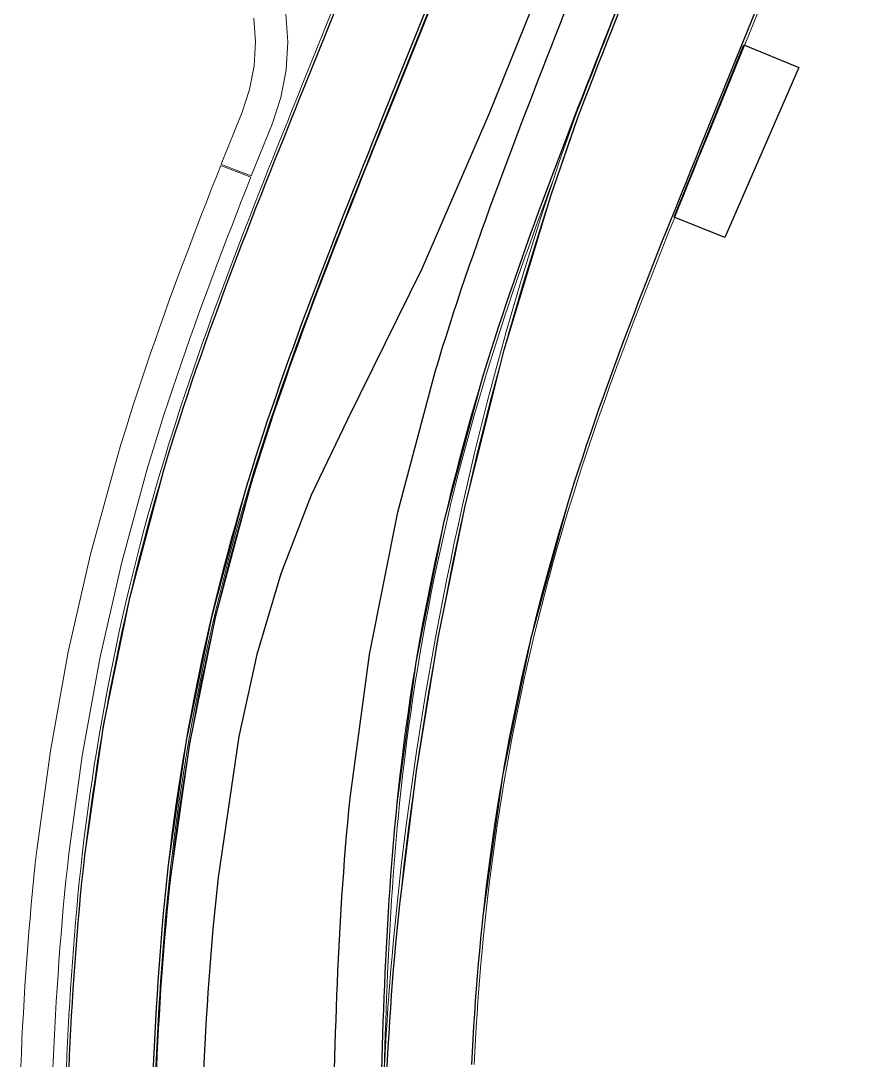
# Model space of a CAD drawing. Header units: metres. Extents: x 105145 to 106173, y 111785 to 118130.
# Drawn here: x 106066.3 to 106128.9, y 115888.3 to 115965.7 of the extents above; entities that cross this region are included whole.
import ezdxf

# ---------------------------------------------------------------- set-up
doc = ezdxf.new("R2010")
doc.units = ezdxf.units.M
for name, color, linetype, lineweight in [('10-PAV-CALZADA-BRT', 12, 'CONTINUOUS', 30), ('10-PAV-CALZADA-MIXTA', 8, 'CONTINUOUS', 30), ('10-PAV-CICLORUTA', 76, 'CONTINUOUS', 18), ('10-PAV-PARADERO', 30, 'CONTINUOUS', 30), ('10-PAV-SARDINEL', 252, 'CONTINUOUS', 13)]:
    doc.layers.add(name, color=color, linetype=linetype, lineweight=lineweight)

msp = doc.modelspace()

# ---------------------------------------------------------------- linework, layer by layer
at = {"layer": '10-PAV-CALZADA-BRT'}
for points in [[(106076.3997, 115887.7565), (106076.4445, 115888.7229), (106076.4925, 115889.6899), (106076.5439, 115890.6575), (106076.5989, 115891.6255), (106076.6575, 115892.5939), (106076.7201, 115893.5627), (106076.7869, 115894.5321), (106076.8581, 115895.5017), (106076.9339, 115896.4717), (106077.0143, 115897.4419), (106077.0997, 115898.4125), (106077.1901, 115899.3831), (106077.2859, 115900.3541), (106077.3873, 115901.3251), (106077.4937, 115902.2909), (106078.8694, 115911.8927), (106080.8121, 115921.3959), (106083.3149, 115930.7673), (106083.5961, 115931.6973), (106083.8841, 115932.6301), (106084.1769, 115933.5607), (106084.4747, 115934.4891), (106084.7771, 115935.4153), (106085.0837, 115936.3393), (106085.3949, 115937.2613), (106085.7099, 115938.1809), (106086.0287, 115939.0987), (106086.3513, 115940.0145), (106086.6775, 115940.9283), (106087.0069, 115941.8401), (106087.3393, 115942.7501), (106087.6747, 115943.6585), (106088.0129, 115944.5649), (106088.3535, 115945.4697), (106088.6965, 115946.3729), (106089.0417, 115947.2747), (106089.3891, 115948.1747), (106089.7381, 115949.0735), (106090.0889, 115949.9709), (106090.4411, 115950.8669), (106090.7947, 115951.7617), (106091.1495, 115952.6553), (106091.5051, 115953.5479), (106091.8609, 115954.4377), (106092.2181, 115955.3287), (106092.5757, 115956.2185), (106092.9335, 115957.1077), (106093.2915, 115957.9961), (106093.6493, 115958.8837), (106106.7909, 115991.4763)], [(106113.2829, 115988.8587), (106101.1573, 115958.7857), (106096.1694, 115947.2644), (106090.6049, 115936.0103), (106087.9031, 115930.358), (106085.6452, 115924.5142), (106083.8448, 115918.5136), (106082.5125, 115912.3921), (106080.9721, 115901.9025), (106080.8673, 115900.9519), (106080.7681, 115900.0007), (106080.6741, 115899.0489), (106080.5855, 115898.0967), (106080.5017, 115897.1439), (106080.4225, 115896.1909), (106080.3481, 115895.2373), (106080.2781, 115894.2835), (106080.2123, 115893.3293), (106080.1507, 115892.3749), (106080.0927, 115891.4203), (106080.0385, 115890.4655), (106079.9879, 115889.5105), (106079.9405, 115888.5553), (106079.8963, 115887.5999)], [(106117.3135, 115983.5703), (106110.0573, 115965.0707), (106109.7217, 115964.2155), (106109.3867, 115963.3607), (106109.0521, 115962.5063), (106108.7181, 115961.6523), (106108.3851, 115960.7987), (106108.0523, 115959.9435), (106107.7211, 115959.0901), (106107.3913, 115958.2369), (106107.0627, 115957.3837), (106106.7357, 115956.5307), (106106.4103, 115955.6775), (106106.0869, 115954.8243), (106105.7655, 115953.9711), (106105.4461, 115953.1177), (106105.1291, 115952.2641), (106104.8143, 115951.4103), (106104.5023, 115950.5561), (106104.1929, 115949.7015), (106103.8863, 115948.8467), (106103.5829, 115947.9913), (106103.2823, 115947.1355), (106102.9853, 115946.2793), (106102.6917, 115945.4223), (106102.4017, 115944.5649), (106102.1153, 115943.7069), (106101.8329, 115942.8481), (106101.5545, 115941.9887), (106101.2803, 115941.1285), (106101.0105, 115940.2677), (106100.7451, 115939.4061), (106100.4831, 115938.5393), (106097.7678, 115928.3123), (106095.6997, 115917.935), (106094.2871, 115907.4483), (106094.1969, 115906.5471), (106094.1117, 115905.6495), (106094.0309, 115904.7511), (106093.9543, 115903.8515), (106093.8821, 115902.9511), (106093.8137, 115902.0497), (106093.7491, 115901.1473), (106093.6883, 115900.2443), (106093.6311, 115899.3403), (106093.5771, 115898.4355), (106093.5265, 115897.5299), (106093.4789, 115896.6237), (106093.4343, 115895.7165), (106093.3925, 115894.8087), (106093.3533, 115893.9001), (106093.3167, 115892.9909), (106093.2823, 115892.0809), (106093.2501, 115891.1703), (106093.2199, 115890.2589), (106093.1917, 115889.3469), (106093.1651, 115888.4343), (106093.1401, 115887.5211)], [(106089.6413, 115887.6143), (106089.6665, 115888.5333), (106089.6931, 115889.4523), (106089.7217, 115890.3713), (106089.7521, 115891.2901), (106089.7847, 115892.2087), (106089.8193, 115893.1275), (106089.8565, 115894.0461), (106089.8961, 115894.9647), (106089.9383, 115895.8829), (106089.9835, 115896.8013), (106090.0317, 115897.7193), (106090.0829, 115898.6373), (106090.1377, 115899.5549), (106090.1957, 115900.4725), (106090.2575, 115901.3897), (106090.3231, 115902.3069), (106090.3927, 115903.2235), (106090.4663, 115904.1399), (106090.5441, 115905.0559), (106090.6265, 115905.9717), (106090.7133, 115906.8869), (106090.8049, 115907.8017), (106092.2471, 115918.5093), (106094.3588, 115929.1052), (106097.1315, 115939.5477), (106097.3975, 115940.4277), (106097.6683, 115941.3063), (106097.9431, 115942.1835), (106098.2225, 115943.0595), (106098.5057, 115943.9341), (106098.7929, 115944.8075), (106099.0839, 115945.6795), (106099.3785, 115946.5505), (106099.6765, 115947.4201), (106099.9779, 115948.2887), (106100.2823, 115949.1561), (106100.5897, 115950.0225), (106100.9001, 115950.8879), (106101.2131, 115951.7525), (106101.5287, 115952.6159), (106101.8465, 115953.4785), (106102.1667, 115954.3403), (106102.4889, 115955.2015), (106102.8129, 115956.0617), (106103.1389, 115956.9213), (106103.4665, 115957.7805), (106103.7955, 115958.6389), (106104.1259, 115959.4969), (106104.4573, 115960.3543), (106104.7899, 115961.2115), (106105.1235, 115962.0681), (106105.4577, 115962.9247), (106105.7925, 115963.7809), (106106.1277, 115964.6369), (106106.4631, 115965.4929), (106106.7989, 115966.3487)]]:
    msp.add_lwpolyline(points, dxfattribs=at)
at = {"layer": '10-PAV-CALZADA-MIXTA'}
for points in [[(106093.5401, 115887.3485), (106093.5895, 115888.3149), (106093.6423, 115889.2813), (106093.6985, 115890.2473), (106093.7587, 115891.2131), (106093.8225, 115892.1789), (106093.8905, 115893.1441), (106093.9629, 115894.1093), (106094.0395, 115895.0739), (106094.1209, 115896.0383), (106094.2069, 115897.0021), (106094.2979, 115897.9655), (106094.3941, 115898.9285), (106094.4955, 115899.8909), (106095.7386, 115909.8456), (106097.3627, 115919.7453), (106099.3655, 115929.5753), (106102.2682, 115941.1893), (106105.7413, 115952.6457), (106107.7275, 115958.4137), (106107.9543, 115958.9999), (106108.2853, 115959.8531), (106108.6181, 115960.7079), (106108.9511, 115961.5613), (106109.2849, 115962.4153), (106109.6195, 115963.2695), (106109.9545, 115964.1241), (106110.2899, 115964.9795), (106121.8467, 115994.4429)], [(106069.8773, 115887.6639), (106069.9203, 115888.6497), (106069.9663, 115889.6365), (106070.0157, 115890.6243), (106070.0685, 115891.6131), (106070.1251, 115892.6031), (106070.1857, 115893.5939), (106070.2503, 115894.5859), (106070.3193, 115895.5787), (106070.3929, 115896.5723), (106070.4713, 115897.5667), (106070.5545, 115898.5621), (106070.6429, 115899.5583), (106070.7367, 115900.5551), (106070.8361, 115901.5527), (106070.9413, 115902.5509), (106071.0513, 115903.5401), (106072.4402, 115913.1844), (106074.3917, 115922.7308), (106076.8991, 115932.1465), (106077.1861, 115933.0995), (106077.4811, 115934.0589), (106077.7813, 115935.0155), (106078.0863, 115935.9691), (106078.3959, 115936.9201), (106078.7099, 115937.8683), (106079.0281, 115938.8137), (106079.3503, 115939.7565), (106079.6765, 115940.6969), (106080.0063, 115941.6345), (106080.3395, 115942.5697), (106080.6759, 115943.5023), (106081.0153, 115944.4327), (106081.3575, 115945.3607), (106081.7025, 115946.2863), (106082.0499, 115947.2097), (106082.3997, 115948.1311), (106082.7513, 115949.0503), (106083.1051, 115949.9673), (106083.4603, 115950.8827), (106083.8173, 115951.7959), (106084.1755, 115952.7073), (106084.5347, 115953.6171), (106084.8951, 115954.5251), (106085.2563, 115955.4315), (106085.6169, 115956.3335), (106085.9791, 115957.2373), (106086.3419, 115958.1399), (106086.7045, 115959.0411), (106087.0671, 115959.9409), (106087.4295, 115960.8395), (106100.6241, 115993.5643)], [(106106.4207, 115991.2271), (106093.2261, 115958.5025), (106092.8641, 115957.6051), (106092.5025, 115956.7073), (106092.1411, 115955.8097), (106091.7803, 115954.9117), (106091.4203, 115954.0135), (106091.0611, 115953.1149), (106090.7029, 115952.2159), (106090.3459, 115951.3163), (106089.9903, 115950.4163), (106089.6365, 115949.5155), (106089.2841, 115948.6141), (106088.9339, 115947.7121), (106088.5857, 115946.8091), (106088.2399, 115945.9053), (106087.8965, 115945.0005), (106087.5557, 115944.0947), (106087.2179, 115943.1879), (106086.8829, 115942.2801), (106086.5511, 115941.3709), (106086.2229, 115940.4605), (106085.8981, 115939.5489), (106085.5771, 115938.6359), (106085.2599, 115937.7217), (106084.9469, 115936.8059), (106084.6381, 115935.8887), (106084.3339, 115934.9701), (106084.0343, 115934.0499), (106083.7395, 115933.1281), (106083.4499, 115932.2049), (106083.1653, 115931.2799), (106082.8863, 115930.3531), (106080.475, 115921.2972), (106078.5981, 115912.1156), (106077.2619, 115902.8399), (106077.1549, 115901.8781), (106077.0535, 115900.9157), (106076.9577, 115899.9527), (106076.8669, 115898.9893), (106076.7815, 115898.0253), (106076.7007, 115897.0609), (106076.6249, 115896.0961), (106076.5533, 115895.1311), (106076.4861, 115894.1657), (106076.4233, 115893.1999), (106076.3641, 115892.2339), (106076.3089, 115891.2679), (106076.2573, 115890.3015), (106076.2089, 115889.3349), (106076.1639, 115888.3683), (106076.1219, 115887.4015)], [(106128.7491, 115985.5289), (106117.2409, 115957.2037), (106116.8771, 115956.3083), (106116.5139, 115955.4137), (106116.1515, 115954.5201), (106115.7899, 115953.6273), (106115.4295, 115952.7355), (106115.0691, 115951.8411), (106114.7111, 115950.9501), (106114.3547, 115950.0595), (106113.9999, 115949.1697), (106113.6473, 115948.2803), (106113.2965, 115947.3913), (106112.9479, 115946.5025), (106112.6017, 115945.6143), (106112.2581, 115944.7261), (106111.9173, 115943.8383), (106111.5793, 115942.9505), (106111.2441, 115942.0627), (106110.9123, 115941.1751), (106110.5837, 115940.2875), (106110.2587, 115939.3997), (106109.9373, 115938.5119), (106109.6197, 115937.6239), (106109.3061, 115936.7357), (106108.9967, 115935.8473), (106108.6915, 115934.9587), (106108.3907, 115934.0697), (106108.0947, 115933.1803), (106107.8033, 115932.2907), (106107.5169, 115931.4005), (106107.2355, 115930.5101), (106106.9569, 115929.6107), (106104.2351, 115919.6212), (106102.1501, 115909.4797), (106100.7101, 115899.2267), (106100.6115, 115898.2903), (106100.5187, 115897.3611), (106100.4307, 115896.4303), (106100.3475, 115895.4977), (106100.2687, 115894.5637), (106100.1943, 115893.6283), (106100.1241, 115892.6913), (106100.0581, 115891.7527), (106099.9959, 115890.8129), (106099.9373, 115889.8717), (106099.8823, 115888.9291), (106099.8309, 115887.9851)]]:
    msp.add_lwpolyline(points, dxfattribs=at)
at = {"layer": '10-PAV-CICLORUTA'}
for points in [[(106086.0079, 115966.2091), (106086.1566, 115964.1207), (106086.0348, 115962.0304), (106085.6444, 115959.9733), (106084.9919, 115957.9837), (106083.4443, 115954.1267), (106082.3289, 115954.5693), (106081.2135, 115955.0121), (106082.7645, 115958.8775), (106083.3203, 115960.5725), (106083.6529, 115962.3249), (106083.7567, 115964.1055), (106083.6299, 115965.8843)], [(106066.2805, 115887.8151), (106066.3239, 115888.8117), (106066.3705, 115889.8101), (106066.4203, 115890.8101), (106066.4739, 115891.8121), (106066.5313, 115892.8157), (106066.5927, 115893.8209), (106066.6585, 115894.8279), (106066.7285, 115895.8363), (106066.8033, 115896.8465), (106066.8831, 115897.8583), (106066.9679, 115898.8713), (106067.0579, 115899.8861), (106067.1535, 115900.9021), (106067.2549, 115901.9197), (106067.3621, 115902.9385), (106067.4739, 115903.9433), (106068.4842, 115911.344), (106069.8189, 115918.693), (106071.4754, 115925.9763), (106073.4505, 115933.1797), (106073.7421, 115934.1477), (106074.0433, 115935.1269), (106074.3493, 115936.1025), (106074.6601, 115937.0747), (106074.9755, 115938.0433), (106075.2951, 115939.0085), (106075.6189, 115939.9703), (106075.9465, 115940.9287), (106076.2779, 115941.8839), (106076.6125, 115942.8357), (106076.9507, 115943.7845), (106077.2917, 115944.7301), (106077.6357, 115945.6725), (106077.9821, 115946.6121), (106078.3311, 115947.5487), (106078.6823, 115948.4823), (106079.0357, 115949.4131), (106079.3907, 115950.3411), (106079.7477, 115951.2665), (106080.1059, 115952.1893), (106080.4653, 115953.1095), (106080.8261, 115954.0271), (106081.1767, 115954.9191), (106083.4073, 115954.0337), (106083.4073, 115954.0337), (106083.0591, 115953.1473), (106082.6999, 115952.2337), (106082.3423, 115951.3181), (106081.9859, 115950.4005), (106081.6313, 115949.4805), (106081.2783, 115948.5583), (106080.9275, 115947.6339), (106080.5787, 115946.7071), (106080.2325, 115945.7777), (106079.8887, 115944.8459), (106079.5477, 115943.9117), (106079.2099, 115942.9745), (106078.8751, 115942.0349), (106078.5437, 115941.0925), (106078.2159, 115940.1473), (106077.8917, 115939.1993), (106077.5715, 115938.2483), (106077.2557, 115937.2945), (106076.9443, 115936.3377), (106076.6373, 115935.3777), (106076.3351, 115934.4149), (106076.0381, 115933.4489), (106075.7495, 115932.4909), (106073.8029, 115925.3909), (106072.1703, 115918.2125), (106070.8548, 115910.9692), (106069.8589, 115903.6745), (106069.7483, 115902.6801), (106069.6423, 115901.6751), (106069.5423, 115900.6709), (106069.4479, 115899.6675), (106069.3589, 115898.6653), (106069.2751, 115897.6639), (106069.1963, 115896.6637), (106069.1225, 115895.6645), (106069.0531, 115894.6665), (106068.9881, 115893.6697), (106068.9271, 115892.6739), (106068.8703, 115891.6795), (106068.8171, 115890.6863), (106068.7677, 115889.6943), (106068.7215, 115888.7037), (106068.6783, 115887.7143)]]:
    msp.add_lwpolyline(points, dxfattribs=at)
at = {"layer": '10-PAV-PARADERO'}
msp.add_lwpolyline([(106118.697, 115949.5409), (106114.9339, 115951.0695), (106117.2342, 115956.7573), (106119.4583, 115962.2317), (106120.1286, 115963.8813), (106124.2157, 115962.1947), (106123.7132, 115961.0623), (106118.697, 115949.5409)], close=True, dxfattribs=at)
at = {"layer": '10-PAV-SARDINEL'}
for points in [[(106121.661, 115994.517), (106110.1037, 115965.0525), (106109.7683, 115964.1971), (106109.4333, 115963.3425), (106109.0987, 115962.4882), (106108.7648, 115961.6341), (106108.4318, 115960.7806), (106108.0989, 115959.9256), (106107.7678, 115959.0722), (106107.541, 115958.4859), (106107.5394, 115958.4814), (106107.13, 115957.3307), (106106.7266, 115956.1782), (106106.3291, 115955.0236), (106105.9373, 115953.867), (106105.9143, 115953.7981), (106105.6335, 115953.0479), (106105.3167, 115952.1947), (106105.0021, 115951.3414), (106104.6903, 115950.4878), (106104.3811, 115949.6337), (106104.0747, 115948.7795), (106103.7715, 115947.9247), (106103.4712, 115947.0696), (106103.1744, 115946.2142), (106102.8811, 115945.3579), (106102.5913, 115944.5012), (106102.3052, 115943.644), (106102.0231, 115942.7861), (106101.745, 115941.9276), (106101.471, 115941.0683), (106101.2015, 115940.2084), (106100.9364, 115939.3477), (106100.6747, 115938.482), (106100.3535, 115937.396), (106100.0397, 115936.3078), (106099.733, 115935.2175), (106099.4339, 115934.1252), (106099.142, 115933.0309), (106098.8575, 115931.9346), (106098.5804, 115930.8365), (106098.3107, 115929.7365), (106098.0485, 115928.6347), (106097.7937, 115927.5318), (106097.5461, 115926.426), (106097.3061, 115925.3192), (106097.0735, 115924.2107), (106096.8485, 115923.1008), (106096.6308, 115921.9894), (106096.4207, 115920.8765), (106096.2181, 115919.7621), (106096.0229, 115918.6465), (106095.8353, 115917.5297), (106095.6552, 115916.4115), (106095.4828, 115915.2927), (106095.3176, 115914.1714), (106095.1602, 115913.0501), (106095.0101, 115911.9275), (106094.8678, 115910.804), (106094.733, 115909.6795), (106094.6057, 115908.5541), (106094.4861, 115907.4278), (106094.396, 115906.5282), (106094.3109, 115905.6311), (106094.2302, 115904.7337), (106094.1537, 115903.835), (106094.0815, 115902.9356), (106094.0132, 115902.035), (106093.9486, 115901.1335), (106093.8879, 115900.2313), (106093.8307, 115899.3281), (106093.7768, 115898.424), (106093.7262, 115897.5191), (106093.6787, 115896.6136), (106093.6341, 115895.707), (106093.5923, 115894.7998), (106093.5531, 115893.8918), (106093.5166, 115892.9831), (106093.4822, 115892.0736), (106093.45, 115891.1635), (106093.4198, 115890.2525), (106093.3916, 115889.3409), (106093.365, 115888.4287), (106093.34, 115887.5158)], [(106093.3404, 115887.3584), (106093.3898, 115888.3255), (106093.4426, 115889.2926), (106093.4989, 115890.2593), (106093.5591, 115891.2259), (106093.623, 115892.1926), (106093.6911, 115893.1587), (106093.7635, 115894.1247), (106093.8402, 115895.0902), (106093.9217, 115896.0556), (106094.0078, 115897.0204), (106094.0989, 115897.9849), (106094.1952, 115898.949), (106094.2967, 115899.9122), (106094.4509, 115901.3379), (106094.613, 115902.7631), (106094.783, 115904.1873), (106094.9607, 115905.6105), (106095.1462, 115907.0328), (106095.3395, 115908.4541), (106095.5406, 115909.8742), (106095.7495, 115911.2933), (106095.9662, 115912.7111), (106096.1907, 115914.1278), (106096.4229, 115915.5432), (106096.6628, 115916.9573), (106096.9105, 115918.3699), (106097.166, 115919.7815), (106097.4292, 115921.1914), (106097.7001, 115922.5999), (106097.9788, 115924.0069), (106098.2651, 115925.4124), (106098.5592, 115926.8162), (106098.8609, 115928.2185), (106099.1703, 115929.619), (106099.4647, 115930.9174), (106099.7662, 115932.2142), (106100.0748, 115933.5093), (106100.3906, 115934.8027), (106100.7134, 115936.0944), (106101.0433, 115937.3842), (106101.3803, 115938.6722), (106101.7244, 115939.9584), (106102.0755, 115941.2426), (106102.4337, 115942.5249), (106102.7989, 115943.8052), (106103.1711, 115945.0835), (106103.5503, 115946.3597), (106103.9366, 115947.6338), (106104.3298, 115948.9058), (106104.7301, 115950.1756), (106105.1373, 115951.4431), (106105.5514, 115952.7084), (106105.9373, 115953.867), (106106.3291, 115955.0236), (106106.7266, 115956.1782), (106107.13, 115957.3307), (106107.5394, 115958.4814), (106107.541, 115958.4859), (106107.7678, 115959.0722), (106108.0989, 115959.9256), (106108.4318, 115960.7806), (106108.7648, 115961.6341), (106109.0987, 115962.4882), (106109.4333, 115963.3425), (106109.7683, 115964.1971), (106110.1037, 115965.0525), (106121.661, 115994.517)], [(106121.8467, 115994.4429), (106110.2899, 115964.9795), (106109.9545, 115964.1241), (106109.6195, 115963.2695), (106109.2849, 115962.4153), (106108.9511, 115961.5613), (106108.6181, 115960.7079), (106108.2853, 115959.8531), (106107.9543, 115958.9999), (106107.7275, 115958.4137), (106107.3186, 115957.2641), (106106.9155, 115956.1125), (106106.5183, 115954.9589), (106106.1269, 115953.8033), (106105.7413, 115952.6457), (106105.3275, 115951.3814), (106104.9206, 115950.1149), (106104.5207, 115948.8462), (106104.1278, 115947.5752), (106103.7419, 115946.3022), (106103.3629, 115945.027), (106102.991, 115943.7498), (106102.6261, 115942.4705), (106102.2682, 115941.1893), (106101.9174, 115939.9061), (106101.5736, 115938.6211), (106101.2369, 115937.3341), (106100.9072, 115936.0453), (106100.5847, 115934.7547), (106100.2692, 115933.4624), (106099.9609, 115932.1684), (106099.6596, 115930.8727), (106099.3655, 115929.5753), (106099.0563, 115928.1758), (106098.7548, 115926.7747), (106098.461, 115925.3719), (106098.1748, 115923.9675), (106097.8964, 115922.5616), (106097.6257, 115921.1541), (106097.3627, 115919.7453), (106097.1074, 115918.3349), (106096.8599, 115916.9232), (106096.6201, 115915.5102), (106096.3881, 115914.0959), (106096.1638, 115912.6803), (106095.9473, 115911.2635), (106095.7386, 115909.8456), (106095.5376, 115908.4265), (106095.3444, 115907.0064), (106095.159, 115905.5852), (106094.9815, 115904.163), (106094.8117, 115902.7399), (106094.6497, 115901.3158), (106094.4955, 115899.8909), (106094.3941, 115898.9285), (106094.2979, 115897.9655), (106094.2069, 115897.0021), (106094.1209, 115896.0383), (106094.0395, 115895.0739), (106093.9629, 115894.1093), (106093.8905, 115893.1441), (106093.8225, 115892.1789), (106093.7587, 115891.2131), (106093.6985, 115890.2473), (106093.6423, 115889.2813), (106093.5895, 115888.3149), (106093.5401, 115887.3485)], [(106069.6775, 115887.6723), (106069.7205, 115888.6587), (106069.7665, 115889.6462), (106069.816, 115890.6347), (106069.8688, 115891.6242), (106069.9255, 115892.6149), (106069.9861, 115893.6065), (106070.0508, 115894.5994), (106070.1198, 115895.5931), (106070.1935, 115896.5876), (106070.272, 115897.5829), (106070.3553, 115898.5793), (106070.4438, 115899.5765), (106070.5377, 115900.5744), (106070.6372, 115901.5731), (106070.7425, 115902.5725), (106070.8526, 115903.5629), (106070.9841, 115904.6809), (106071.1232, 115905.7981), (106071.2699, 115906.9143), (106071.424, 115908.0295), (106071.5858, 115909.1436), (106071.755, 115910.2566), (106071.9318, 115911.3684), (106072.1161, 115912.4791), (106072.3079, 115913.5883), (106072.5072, 115914.6964), (106072.714, 115915.8031), (106072.9283, 115916.9083), (106073.1501, 115918.012), (106073.3793, 115919.1142), (106073.6159, 115920.2149), (106073.86, 115921.3139), (106074.1116, 115922.4112), (106074.3705, 115923.5069), (106074.6368, 115924.6007), (106074.9105, 115925.6927), (106075.1917, 115926.7829), (106075.4801, 115927.8711), (106075.776, 115928.9573), (106076.0791, 115930.0415), (106076.3896, 115931.1236), (106076.7074, 115932.2036), (106076.9948, 115933.1578), (106077.2901, 115934.1183), (106077.5907, 115935.0759), (106077.896, 115936.0305), (106078.2059, 115936.9825), (106078.5202, 115937.9317), (106078.8387, 115938.878), (106079.1612, 115939.8216), (106079.4877, 115940.7629), (106079.8178, 115941.7013), (106080.1513, 115942.6372), (106080.4879, 115943.5706), (106080.8276, 115944.5016), (106081.17, 115945.4303), (106081.5152, 115946.3565), (106081.8628, 115947.2804), (106082.2128, 115948.2024), (106082.5646, 115949.1221), (106082.9186, 115950.0395), (106083.2739, 115950.9553), (106083.6311, 115951.8689), (106083.9895, 115952.7806), (106084.3488, 115953.6907), (106084.7093, 115954.599), (106085.0706, 115955.5056), (106085.4313, 115956.4078), (106085.7935, 115957.3118), (106086.1564, 115958.2146), (106086.519, 115959.1159), (106086.8816, 115960.0157), (106087.244, 115960.9143), (106100.4386, 115993.6391)], [(106100.6241, 115993.5643), (106087.4295, 115960.8395), (106087.0671, 115959.9409), (106086.7045, 115959.0411), (106086.3419, 115958.1399), (106085.9791, 115957.2373), (106085.6169, 115956.3335), (106085.2563, 115955.4315), (106084.8951, 115954.5251), (106084.5347, 115953.6171), (106084.1755, 115952.7073), (106083.8173, 115951.7959), (106083.4603, 115950.8827), (106083.1051, 115949.9673), (106082.7513, 115949.0503), (106082.3997, 115948.1311), (106082.0499, 115947.2097), (106081.7025, 115946.2863), (106081.3575, 115945.3607), (106081.0153, 115944.4327), (106080.6759, 115943.5023), (106080.3395, 115942.5697), (106080.0063, 115941.6345), (106079.6765, 115940.6969), (106079.3503, 115939.7565), (106079.0281, 115938.8137), (106078.7099, 115937.8683), (106078.3959, 115936.9201), (106078.0863, 115935.9691), (106077.7813, 115935.0155), (106077.4811, 115934.0589), (106077.1861, 115933.0995), (106076.8991, 115932.1465), (106076.5817, 115931.0678), (106076.2715, 115929.987), (106075.9687, 115928.9041), (106075.6733, 115927.8191), (106075.3851, 115926.7322), (106075.1043, 115925.6434), (106074.8309, 115924.5527), (106074.5649, 115923.4602), (106074.3063, 115922.3659), (106074.0551, 115921.2698), (106073.8113, 115920.1721), (106073.5749, 115919.0728), (106073.346, 115917.9719), (106073.1245, 115916.8695), (106072.9105, 115915.7656), (106072.7039, 115914.6603), (106072.5049, 115913.5536), (106072.3133, 115912.4456), (106072.1292, 115911.3363), (106071.9526, 115910.2258), (106071.7836, 115909.1142), (106071.6221, 115908.0014), (106071.4681, 115906.8875), (106071.3216, 115905.7727), (106071.1827, 115904.6568), (106071.0513, 115903.5401), (106070.9413, 115902.5509), (106070.8361, 115901.5527), (106070.7367, 115900.5551), (106070.6429, 115899.5583), (106070.5545, 115898.5621), (106070.4713, 115897.5667), (106070.3929, 115896.5723), (106070.3193, 115895.5787), (106070.2503, 115894.5859), (106070.1857, 115893.5939), (106070.1251, 115892.6031), (106070.0685, 115891.6131), (106070.0157, 115890.6243), (106069.9663, 115889.6365), (106069.9203, 115888.6497), (106069.8773, 115887.6639)], [(106106.7909, 115991.4763), (106093.6493, 115958.8837), (106093.2915, 115957.9961), (106092.9335, 115957.1077), (106092.5757, 115956.2185), (106092.2181, 115955.3287), (106091.8609, 115954.4377), (106091.5051, 115953.5479), (106091.1495, 115952.6553), (106090.7947, 115951.7617), (106090.4411, 115950.8669), (106090.0889, 115949.9709), (106089.7381, 115949.0735), (106089.3891, 115948.1747), (106089.0417, 115947.2747), (106088.6965, 115946.3729), (106088.3535, 115945.4697), (106088.0129, 115944.5649), (106087.6747, 115943.6585), (106087.3393, 115942.7501), (106087.0069, 115941.8401), (106086.6775, 115940.9283), (106086.3513, 115940.0145), (106086.0287, 115939.0987), (106085.7099, 115938.1809), (106085.3949, 115937.2613), (106085.0837, 115936.3393), (106084.7771, 115935.4153), (106084.4747, 115934.4891), (106084.1769, 115933.5607), (106083.8841, 115932.6301), (106083.5961, 115931.6973), (106083.3149, 115930.7673), (106082.9978, 115929.6938), (106082.688, 115928.6181), (106082.3857, 115927.5404), (106082.0907, 115926.4606), (106081.8031, 115925.3788), (106081.5229, 115924.295), (106081.2501, 115923.2094), (106080.9848, 115922.1219), (106080.727, 115921.0327), (106080.4766, 115919.9417), (106080.2336, 115918.849), (106079.9982, 115917.7546), (106079.7703, 115916.6587), (106079.5498, 115915.5613), (106079.3369, 115914.4623), (106079.1315, 115913.362), (106078.9337, 115912.2602), (106078.7434, 115911.1571), (106078.5606, 115910.0528), (106078.3855, 115908.9472), (106078.2179, 115907.8404), (106078.0578, 115906.7326), (106077.9054, 115905.6236), (106077.7606, 115904.5137), (106077.6233, 115903.4027), (106077.4937, 115902.2909), (106077.3873, 115901.3251), (106077.2859, 115900.3541), (106077.1901, 115899.3831), (106077.0997, 115898.4125), (106077.0143, 115897.4419), (106076.9339, 115896.4717), (106076.8581, 115895.5017), (106076.7869, 115894.5321), (106076.7201, 115893.5627), (106076.6575, 115892.5939), (106076.5989, 115891.6255), (106076.5439, 115890.6575), (106076.4925, 115889.6899), (106076.4445, 115888.7229), (106076.3997, 115887.7565)], [(106076.1219, 115887.4015), (106076.1639, 115888.3683), (106076.2089, 115889.3349), (106076.2573, 115890.3015), (106076.3089, 115891.2679), (106076.3641, 115892.2339), (106076.4233, 115893.1999), (106076.4861, 115894.1657), (106076.5533, 115895.1311), (106076.6249, 115896.0961), (106076.7007, 115897.0609), (106076.7815, 115898.0253), (106076.8669, 115898.9893), (106076.9577, 115899.9527), (106077.0535, 115900.9157), (106077.1549, 115901.8781), (106077.2619, 115902.8399), (106077.3935, 115903.9569), (106077.533, 115905.073), (106077.6803, 115906.188), (106077.8354, 115907.302), (106077.9984, 115908.4148), (106078.1692, 115909.5265), (106078.3478, 115910.637), (106078.5342, 115911.7462), (106078.7284, 115912.854), (106078.9304, 115913.9605), (106079.1401, 115915.0655), (106079.3577, 115916.169), (106079.5829, 115917.2709), (106079.8159, 115918.3712), (106080.0567, 115919.4699), (106080.3051, 115920.5669), (106080.5613, 115921.662), (106080.8251, 115922.7554), (106081.0966, 115923.8468), (106081.3758, 115924.9364), (106081.6627, 115926.0239), (106081.9572, 115927.1094), (106082.2593, 115928.1928), (106082.569, 115929.2741), (106082.8863, 115930.3531), (106083.1653, 115931.2799), (106083.4499, 115932.2049), (106083.7395, 115933.1281), (106084.0343, 115934.0499), (106084.3339, 115934.9701), (106084.6381, 115935.8887), (106084.9469, 115936.8059), (106085.2599, 115937.7217), (106085.5771, 115938.6359), (106085.8981, 115939.5489), (106086.2229, 115940.4605), (106086.5511, 115941.3709), (106086.8829, 115942.2801), (106087.2179, 115943.1879), (106087.5557, 115944.0947), (106087.8965, 115945.0005), (106088.2399, 115945.9053), (106088.5857, 115946.8091), (106088.9339, 115947.7121), (106089.2841, 115948.6141), (106089.6365, 115949.5155), (106089.9903, 115950.4163), (106090.3459, 115951.3163), (106090.7029, 115952.2159), (106091.0611, 115953.1149), (106091.4203, 115954.0135), (106091.7803, 115954.9117), (106092.1411, 115955.8097), (106092.5025, 115956.7073), (106092.8641, 115957.6051), (106093.2261, 115958.5025), (106106.4207, 115991.2271)], [(106076.3217, 115887.3931), (106076.3637, 115888.3593), (106076.4087, 115889.3253), (106076.457, 115890.2912), (106076.5086, 115891.2569), (106076.5638, 115892.2221), (106076.6229, 115893.1873), (106076.6857, 115894.1523), (106076.7528, 115895.1168), (106076.8244, 115896.0809), (106076.9001, 115897.0447), (106076.9808, 115898.0082), (106077.0661, 115898.9711), (106077.1568, 115899.9334), (106077.2525, 115900.8953), (106077.3538, 115901.8566), (106077.4606, 115902.8172), (106077.5921, 115903.9328), (106077.7314, 115905.0475), (106077.8785, 115906.1611), (106078.0334, 115907.2737), (106078.1962, 115908.3852), (106078.3668, 115909.4955), (106078.5452, 115910.6045), (106078.7313, 115911.7123), (106078.9253, 115912.8188), (106079.127, 115913.9239), (106079.3365, 115915.0275), (106079.5538, 115916.1296), (106079.7788, 115917.2302), (106080.0114, 115918.3289), (106080.2519, 115919.4264), (106080.5001, 115920.522), (106080.7559, 115921.6158), (106081.0194, 115922.7078), (106081.2906, 115923.7979), (106081.5694, 115924.8861), (106081.8559, 115925.9722), (106082.15, 115927.0564), (106082.4519, 115928.139), (106082.7611, 115929.2183), (106083.078, 115930.2961), (106083.3567, 115931.2217), (106083.6409, 115932.1456), (106083.9302, 115933.0677), (106084.2247, 115933.9885), (106084.524, 115934.9077), (106084.8278, 115935.8254), (106085.1363, 115936.7417), (106085.449, 115937.6566), (106085.7659, 115938.57), (106086.0867, 115939.4822), (106086.4112, 115940.3931), (106086.7391, 115941.3027), (106087.0707, 115942.2112), (106087.4054, 115943.1184), (106087.743, 115944.0246), (106088.0836, 115944.9298), (106088.4268, 115945.8341), (106088.7724, 115946.7374), (106089.1204, 115947.6399), (106089.4705, 115948.5415), (106089.8228, 115949.4426), (106090.1764, 115950.343), (106090.5319, 115951.2427), (106090.8888, 115952.142), (106091.2469, 115953.0408), (106091.606, 115953.9392), (106091.9659, 115954.8372), (106092.3267, 115955.7351), (106092.688, 115956.6326), (106093.0496, 115957.5304), (106093.4116, 115958.4277), (106106.6062, 115991.1523)], [(106106.6062, 115991.1523), (106093.4116, 115958.4277), (106093.0496, 115957.5304), (106092.688, 115956.6326), (106092.3267, 115955.7351), (106091.9659, 115954.8372), (106091.606, 115953.9392), (106091.2469, 115953.0408), (106090.8888, 115952.142), (106090.5319, 115951.2427), (106090.1764, 115950.343), (106089.8228, 115949.4426), (106089.4705, 115948.5415), (106089.1204, 115947.6399), (106088.7724, 115946.7374), (106088.4268, 115945.8341), (106088.0836, 115944.9298), (106087.743, 115944.0246), (106087.4054, 115943.1184), (106087.0707, 115942.2112), (106086.7391, 115941.3027), (106086.4112, 115940.3931), (106086.0867, 115939.4822), (106085.7659, 115938.57), (106085.449, 115937.6566), (106085.1363, 115936.7417), (106084.8278, 115935.8254), (106084.524, 115934.9077), (106084.2247, 115933.9885), (106083.9302, 115933.0677), (106083.6409, 115932.1456), (106083.3567, 115931.2217), (106083.078, 115930.2961), (106082.7611, 115929.2183), (106082.4519, 115928.139), (106082.15, 115927.0564), (106081.8559, 115925.9722), (106081.5694, 115924.8861), (106081.2906, 115923.7979), (106081.0194, 115922.7078), (106080.7559, 115921.6158), (106080.5001, 115920.522), (106080.2519, 115919.4264), (106080.0114, 115918.3289), (106079.7788, 115917.2302), (106079.5538, 115916.1296), (106079.3365, 115915.0275), (106079.127, 115913.9239), (106078.9253, 115912.8188), (106078.7313, 115911.7123), (106078.5452, 115910.6045), (106078.3668, 115909.4955), (106078.1962, 115908.3852), (106078.0334, 115907.2737), (106077.8785, 115906.1611), (106077.7314, 115905.0475), (106077.5921, 115903.9328), (106077.4606, 115902.8172), (106077.3538, 115901.8566), (106077.2525, 115900.8953), (106077.1568, 115899.9334), (106077.0661, 115898.9711), (106076.9808, 115898.0082), (106076.9001, 115897.0447), (106076.8244, 115896.0809), (106076.7528, 115895.1168), (106076.6857, 115894.1523), (106076.6229, 115893.1873), (106076.5638, 115892.2221), (106076.5086, 115891.2569), (106076.457, 115890.2912), (106076.4087, 115889.3253), (106076.3637, 115888.3593), (106076.3217, 115887.3931)], [(106099.8309, 115887.9851), (106099.8823, 115888.9291), (106099.9373, 115889.8717), (106099.9959, 115890.8129), (106100.0581, 115891.7527), (106100.1241, 115892.6913), (106100.1943, 115893.6283), (106100.2687, 115894.5637), (106100.3475, 115895.4977), (106100.4307, 115896.4303), (106100.5187, 115897.3611), (106100.6115, 115898.2903), (106100.7101, 115899.2267), (106100.8333, 115900.3293), (106100.964, 115901.4311), (106101.1022, 115902.532), (106101.2478, 115903.6319), (106101.4009, 115904.7308), (106101.5614, 115905.8286), (106101.7293, 115906.9253), (106101.9047, 115908.0209), (106102.0875, 115909.1152), (106102.2777, 115910.2083), (106102.4753, 115911.3), (106102.6803, 115912.3904), (106102.8927, 115913.4794), (106103.1124, 115914.567), (106103.3395, 115915.653), (106103.574, 115916.7374), (106103.8158, 115917.8202), (106104.0649, 115918.9014), (106104.3214, 115919.9808), (106104.5852, 115921.0585), (106104.8562, 115922.1344), (106105.1346, 115923.2084), (106105.4202, 115924.2805), (106105.7131, 115925.3507), (106106.0132, 115926.4188), (106106.3206, 115927.4849), (106106.6351, 115928.5489), (106106.9569, 115929.6107), (106107.2355, 115930.5101), (106107.5169, 115931.4005), (106107.8033, 115932.2907), (106108.0947, 115933.1803), (106108.3907, 115934.0697), (106108.6915, 115934.9587), (106108.9967, 115935.8473), (106109.3061, 115936.7357), (106109.6197, 115937.6239), (106109.9373, 115938.5119), (106110.2587, 115939.3997), (106110.5837, 115940.2875), (106110.9123, 115941.1751), (106111.2441, 115942.0627), (106111.5793, 115942.9505), (106111.9173, 115943.8383), (106112.2581, 115944.7261), (106112.6017, 115945.6143), (106112.9479, 115946.5025), (106113.2965, 115947.3913), (106113.6473, 115948.2803), (106113.9999, 115949.1697), (106114.3547, 115950.0595), (106114.7111, 115950.9501), (106115.0691, 115951.8411), (106115.4295, 115952.7355), (106115.7899, 115953.6273), (106116.1515, 115954.5201), (106116.5139, 115955.4137), (106116.8771, 115956.3083), (106117.2409, 115957.2037), (106128.7491, 115985.5289)], [(106128.934, 115985.4526), (106117.4262, 115957.1284), (106117.0624, 115956.2331), (106116.6992, 115955.3385), (106116.3369, 115954.445), (106115.9753, 115953.5523), (106115.615, 115952.6607), (106115.2547, 115951.7665), (106114.8968, 115950.8757), (106114.5405, 115949.9853), (106114.1858, 115949.0958), (106113.8333, 115948.2068), (106113.4826, 115947.3181), (106113.1342, 115946.4297), (106112.7881, 115945.5419), (106112.4447, 115944.6542), (106112.1041, 115943.7669), (106111.7663, 115942.8796), (106111.4313, 115941.9924), (106111.0998, 115941.1054), (106110.7714, 115940.2184), (106110.4467, 115939.3313), (106110.1255, 115938.4442), (106109.8082, 115937.5569), (106109.4949, 115936.6695), (106109.1858, 115935.7819), (106108.8808, 115934.8942), (106108.5803, 115934.0061), (106108.2847, 115933.1176), (106107.9936, 115932.2289), (106107.7075, 115931.3397), (106107.4264, 115930.4504), (106107.1481, 115929.5521), (106106.8267, 115928.4916), (106106.5126, 115927.4289), (106106.2056, 115926.3641), (106105.9058, 115925.2973), (106105.6176, 115924.2457), (106105.6133, 115924.2284), (106105.6086, 115924.212), (106105.3281, 115923.1577), (106105.05, 115922.0849), (106104.7793, 115921.0104), (106104.5159, 115919.934), (106104.2595, 115918.8553), (106104.0109, 115917.776), (106103.7694, 115916.6945), (106103.5352, 115915.6114), (106103.3084, 115914.5267), (106103.0889, 115913.4405), (106102.8767, 115912.3529), (106102.672, 115911.2638), (106102.4746, 115910.1734), (106102.2847, 115909.0816), (106102.1021, 115907.9886), (106101.9268, 115906.8938), (106101.7592, 115905.799), (106101.5989, 115904.7025), (106101.446, 115903.605), (106101.3006, 115902.5064), (106101.1626, 115901.4069), (106101.032, 115900.3065), (106100.909, 115899.2052), (106100.8104, 115898.2694), (106100.7178, 115897.3418), (106100.6299, 115896.412), (106100.5468, 115895.4804), (106100.4681, 115894.5474), (106100.3937, 115893.6129), (106100.3236, 115892.6769), (106100.2577, 115891.7391), (106100.1955, 115890.8001), (106100.137, 115889.8597), (106100.082, 115888.9178), (106100.0306, 115887.9746)], [(106093.1401, 115887.5211), (106093.1651, 115888.4343), (106093.1917, 115889.3469), (106093.2199, 115890.2589), (106093.2501, 115891.1703), (106093.2823, 115892.0809), (106093.3167, 115892.9909), (106093.3533, 115893.9001), (106093.3925, 115894.8087), (106093.4343, 115895.7165), (106093.4789, 115896.6237), (106093.5265, 115897.5299), (106093.5771, 115898.4355), (106093.6311, 115899.3403), (106093.6883, 115900.2443), (106093.7491, 115901.1473), (106093.8137, 115902.0497), (106093.8821, 115902.9511), (106093.9543, 115903.8515), (106094.0309, 115904.7511), (106094.1117, 115905.6495), (106094.1969, 115906.5471), (106094.2871, 115907.4483), (106094.4069, 115908.5759), (106094.5343, 115909.7026), (106094.6693, 115910.8284), (106094.8118, 115911.9533), (106094.962, 115913.0772), (106095.1196, 115914.2001), (106095.2849, 115915.3219), (106095.4576, 115916.4426), (106095.6379, 115917.5621), (106095.8258, 115918.6803), (106096.0212, 115919.7972), (106096.224, 115920.9129), (106096.4344, 115922.0271), (106096.6523, 115923.1398), (106096.8776, 115924.2511), (106097.1105, 115925.3609), (106097.3507, 115926.469), (106097.5985, 115927.5755), (106097.8537, 115928.6803), (106098.1163, 115929.7834), (106098.3863, 115930.8847), (106098.6637, 115931.9841), (106098.9486, 115933.0817), (106099.2408, 115934.1773), (106099.5403, 115935.2709), (106099.8473, 115936.3625), (106100.1615, 115937.452), (106100.4831, 115938.5393), (106100.7451, 115939.4061), (106101.0105, 115940.2677), (106101.2803, 115941.1285), (106101.5545, 115941.9887), (106101.8329, 115942.8481), (106102.1153, 115943.7069), (106102.4017, 115944.5649), (106102.6917, 115945.4223), (106102.9853, 115946.2793), (106103.2823, 115947.1355), (106103.5829, 115947.9913), (106103.8863, 115948.8467), (106104.1929, 115949.7015), (106104.5023, 115950.5561), (106104.8143, 115951.4103), (106105.1291, 115952.2641), (106105.4461, 115953.1177), (106105.7655, 115953.9711), (106106.0869, 115954.8243), (106106.4103, 115955.6775), (106106.7357, 115956.5307), (106107.0627, 115957.3837), (106107.3913, 115958.2369), (106107.7211, 115959.0901), (106108.0523, 115959.9435), (106108.3851, 115960.7987), (106108.7181, 115961.6523), (106109.0521, 115962.5063), (106109.3867, 115963.3607), (106109.7217, 115964.2155), (106110.0573, 115965.0707), (106117.3135, 115983.5703)]]:
    msp.add_lwpolyline(points, dxfattribs=at)

doc.saveas('drawing.dxf')
